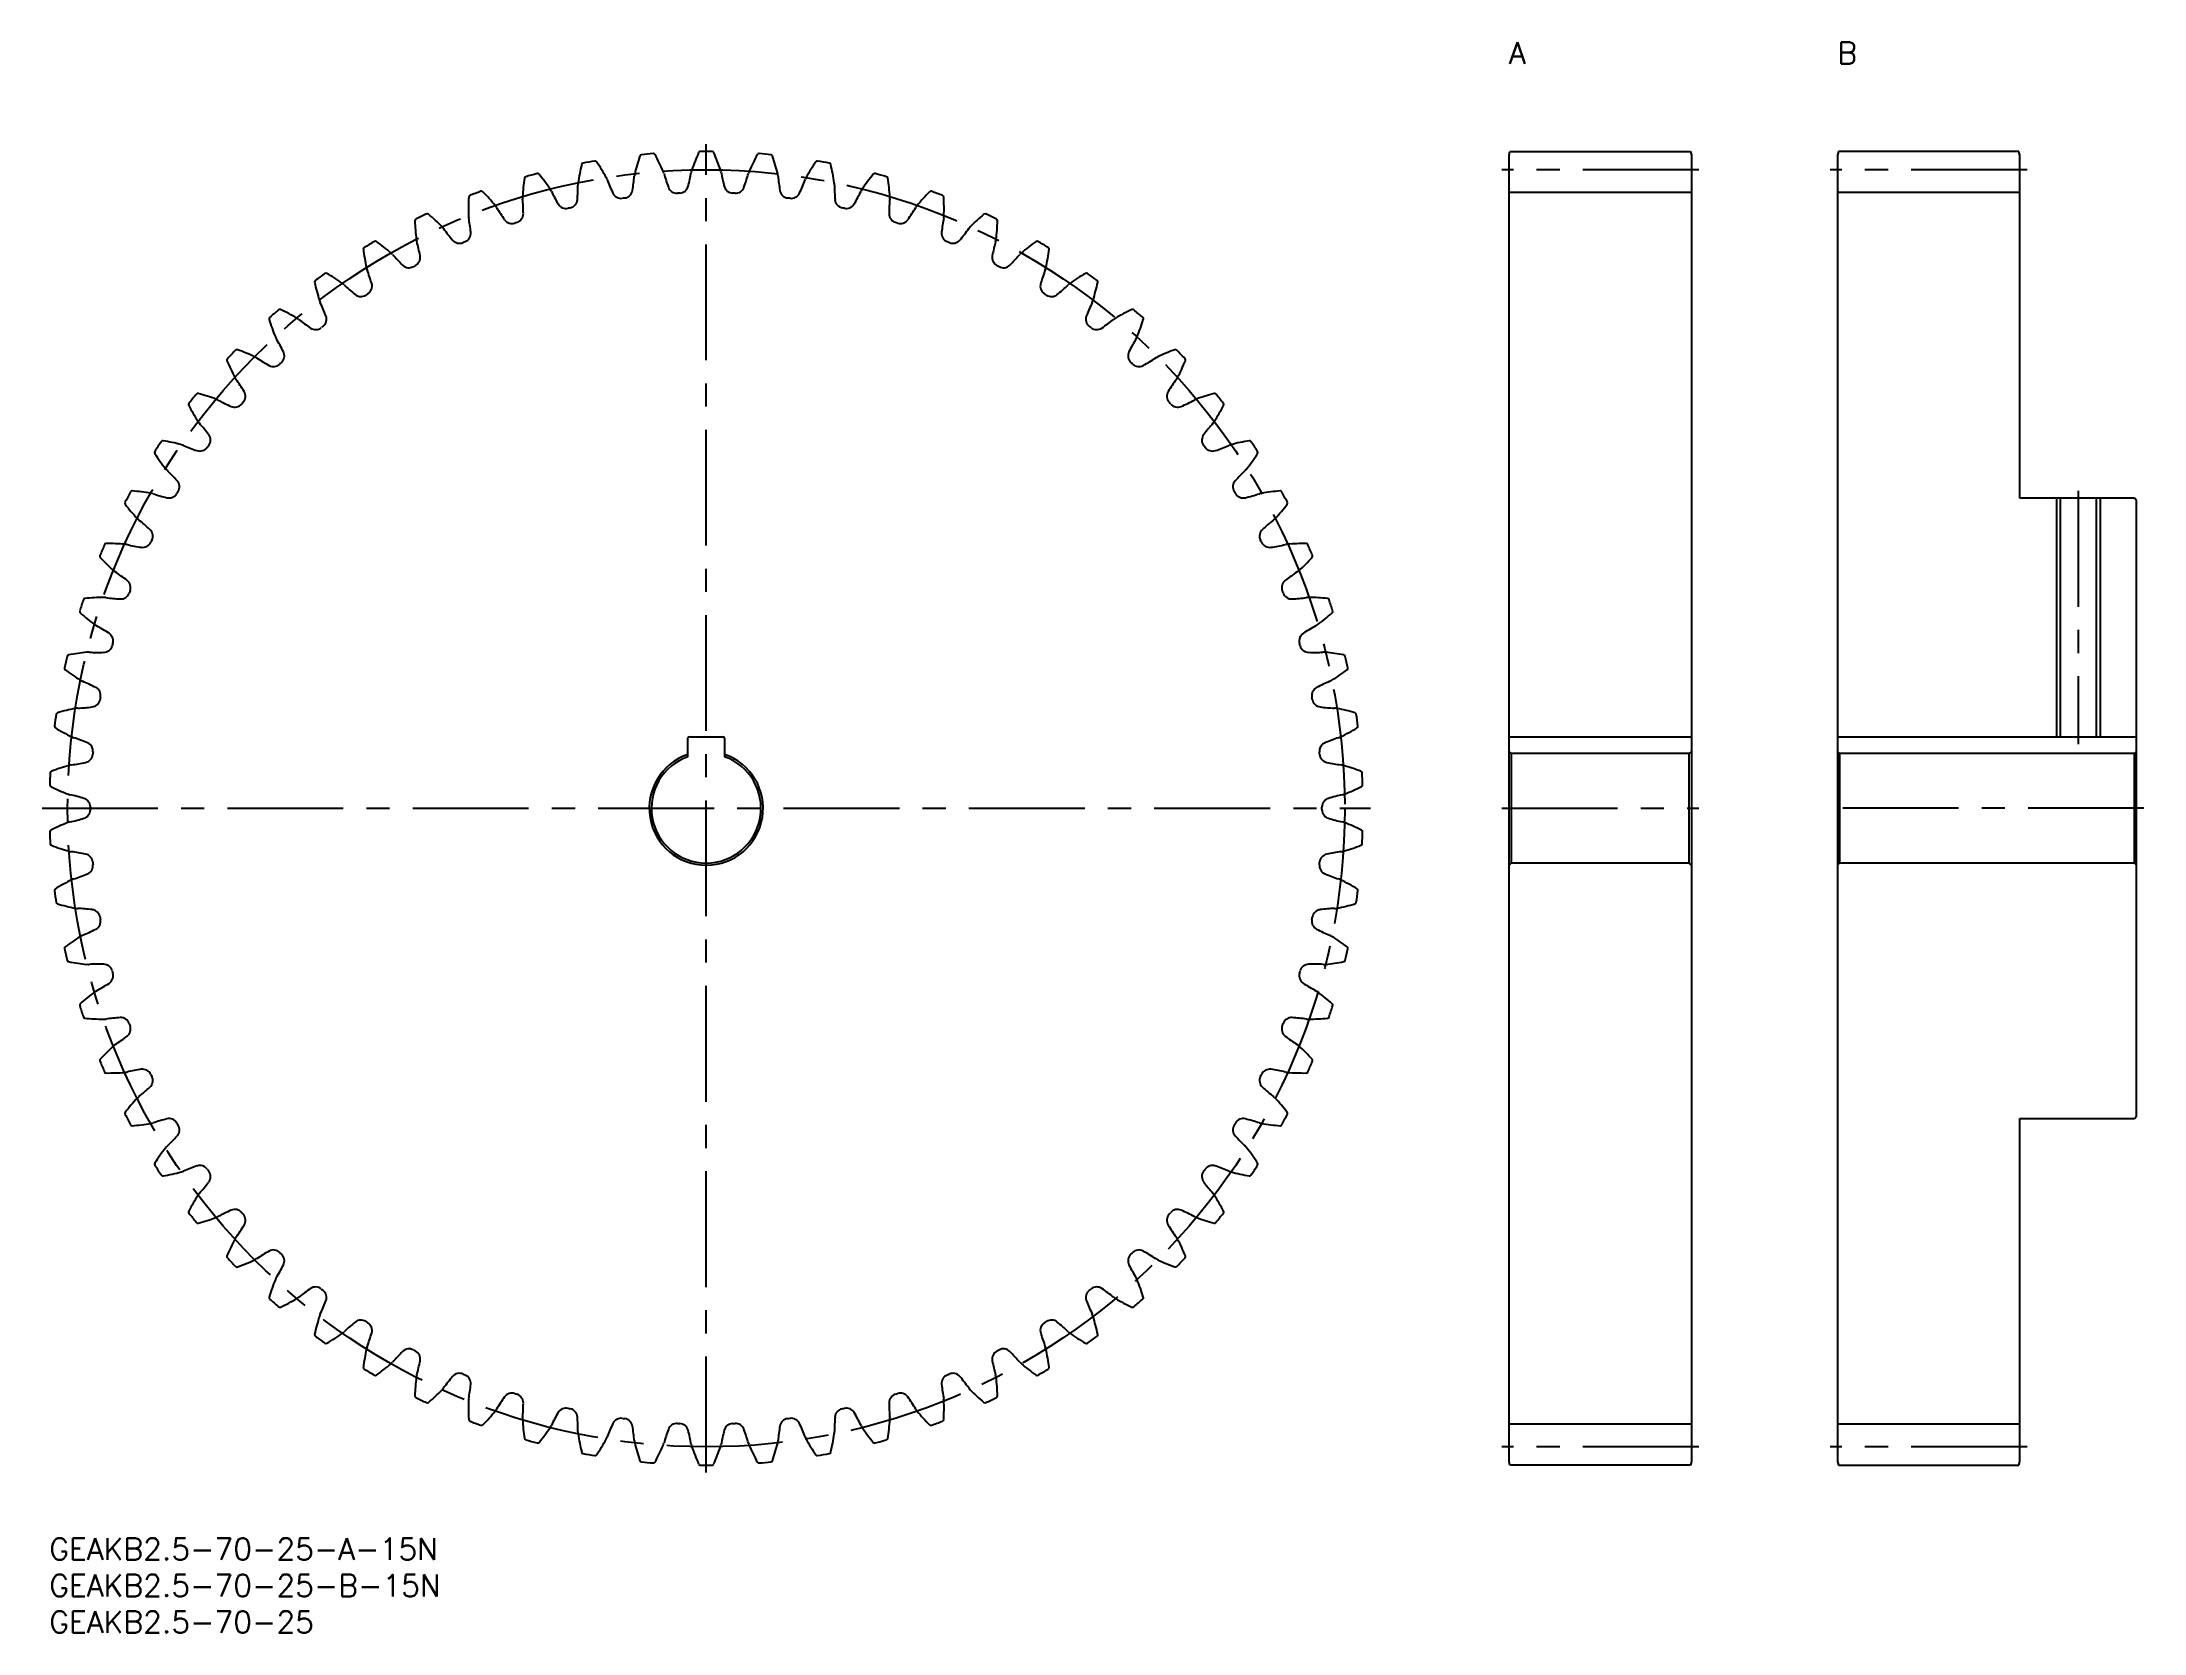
# Model space of a CAD drawing. Extents: x -1 to 287, y -13 to 205.
import ezdxf

# ---------------------------------------------------------------- set-up
doc = ezdxf.new("R2010")
doc.units = 0
doc.header["$LTSCALE"] = 0.5
doc.linetypes.add('CENTER', pattern=[50.8, 31.75, -6.35, 6.35, -6.35])
for name, color, linetype in [('MSM_CENTER', 1, 'CENTER'), ('MSM_CONTINUOUS', 7, 'CONTINUOUS'), ('MSM_NARROW', 5, 'CONTINUOUS'), ('MSM_PART_NUMBER', 7, 'CONTINUOUS')]:
    doc.layers.add(name, color=color, linetype=linetype)
doc.styles.get("Standard").update_dxf_attribs({"font": 'txt.shx', "height": 2, "bigfont": 'bigfont.shx'})

# ---------------------------------------------------------------- blocks, each defined once
blk = doc.blocks.new('*U3')
at = {"layer": 'MSM_PART_NUMBER'}
blk.add_text('GEAKB2.5-70-25-A-15N', height=3, dxfattribs=at).set_placement((0, -3))
blk = doc.blocks.new('*U4')
at = {"layer": 'MSM_PART_NUMBER'}
blk.add_text('GEAKB2.5-70-25-B-15N', height=3, dxfattribs=at).set_placement((0, -8))
blk = doc.blocks.new('*U5')
at = {"layer": 'MSM_PART_NUMBER'}
blk.add_text('GEAKB2.5-70-25', height=3, dxfattribs=at).set_placement((0, -13))
blk = doc.blocks.new('*U6')
at = {"layer": 'MSM_PART_NUMBER'}
blk.add_text('A', height=3, dxfattribs=at).set_placement((200, 202))
blk = doc.blocks.new('*U7')
at = {"layer": 'MSM_PART_NUMBER'}
blk.add_text('B', height=3, dxfattribs=at).set_placement((245, 202))

msp = doc.modelspace()

# ---------------------------------------------------------------- linework, layer by layer
at = {"layer": 'MSM_CENTER'}
for p, q in [((90, 9), (90, 191)), ((226, 187.5), (199, 187.5)), ((271, 187.5), (244, 187.5)), ((278, 143.5), (278, 108.8)), ((-1, 100), (181, 100)), ((199, 100), (226, 100)), ((287, 100), (244, 100)), ((226, 12.5), (199, 12.5)), ((271, 12.5), (244, 12.5))]:
    msp.add_line(p, q, dxfattribs=at)
msp.add_circle((90, 100), 87.5, dxfattribs=at)
at = {"layer": 'MSM_CONTINUOUS'}
for p, q in [((200, 189.5), (200.13, 190)), ((200, 10.5), (200, 189.5)), ((200.13, 190), (224.87, 190)), ((224.87, 190), (225, 189.5)), ((225, 189.5), (225, 10.5)), ((245.13, 190), (245, 189.5)), ((245, 189.5), (245, 10.5)), ((269.87, 190), (245.13, 190)), ((270, 189.5), (269.87, 190)), ((270, 142.5), (270, 189.5)), ((225, 184.38), (200, 184.38)), ((270, 184.38), (245, 184.38)), ((285.7, 142.5), (270, 142.5)), ((275.54, 142.5), (275.54, 109.8)), ((280.46, 142.5), (280.46, 109.8)), ((286, 142.2), (285.7, 142.5)), ((286, 57.8), (286, 142.2)), ((87.5, 107.07), (87.5, 109.6)), ((87.7, 109.8), (92.3, 109.8)), ((92.5, 109.6), (92.5, 107.07)), ((200, 109.8), (225, 109.8)), ((245, 109.8), (286, 109.8)), ((200.3, 107.5), (200, 107.8)), ((224.7, 107.5), (200.3, 107.5)), ((200.3, 107.5), (200.3, 92.5)), ((225, 107.8), (224.7, 107.5)), ((224.7, 92.5), (224.7, 107.5)), ((245.3, 107.5), (245, 107.8)), ((285.7, 107.5), (245.3, 107.5)), ((245.3, 107.5), (245.3, 92.5)), ((286, 107.8), (285.7, 107.5)), ((285.7, 92.5), (285.7, 107.5)), ((200.3, 92.5), (200, 92.2)), ((224.7, 92.5), (200.3, 92.5)), ((225, 92.2), (224.7, 92.5)), ((245.3, 92.5), (245, 92.2)), ((285.7, 92.5), (245.3, 92.5)), ((286, 92.2), (285.7, 92.5)), ((285.7, 57.5), (286, 57.8)), ((270, 10.5), (270, 57.5)), ((270, 57.5), (285.7, 57.5)), ((225, 15.62), (200, 15.62)), ((270, 15.62), (245, 15.62)), ((200.13, 10), (200, 10.5)), ((224.87, 10), (200.13, 10)), ((225, 10.5), (224.87, 10)), ((245, 10.5), (245.13, 10)), ((245.13, 10), (269.87, 10)), ((269.87, 10), (270, 10.5))]:
    msp.add_line(p, q, dxfattribs=at)
for centre, radius, start, end in [((100.15, 181.62), 28, 166.3643, 171.5714), ((73.18, 188.16), 0.25, 100.8028, 166.3643), ((90, 100), 90, 99.7686, 100.8028), ((74.77, 188.45), 0.25, 34.2071, 99.7686), ((51.82, 172.85), 28, 29, 34.2071), ((107.42, 180.38), 28, 161.2215, 166.4286), ((81.15, 189.31), 0.25, 95.66, 161.2215), ((90, 100), 90, 94.6257, 95.66), ((82.76, 189.46), 0.25, 29.0642, 94.6257), ((58.51, 175.98), 28, 23.8571, 29.0642), ((82.22, 186.46), 2.07, 15.0606, 23.8573), ((90, 186.81), 2.07, 161.2856, 170.0822), ((114.56, 178.49), 28, 156.0786, 161.2857), ((89.19, 189.75), 0.25, 90.5171, 156.0786), ((90, 100), 90, 89.4829, 90.5171), ((90.81, 189.75), 0.25, 23.9214, 89.4829), ((65.44, 178.49), 28, 18.7143, 23.9214), ((90, 186.81), 2.07, 9.9178, 18.7144), ((97.78, 186.46), 2.07, 156.1427, 164.9394), ((121.49, 175.98), 28, 150.9358, 156.1429), ((97.24, 189.46), 0.25, 85.3743, 150.9358), ((90, 100), 90, 84.34, 85.3743), ((98.85, 189.31), 0.25, 18.7785, 84.3401), ((72.58, 180.38), 28, 13.5714, 18.7785), ((128.18, 172.85), 28, 145.7929, 151), ((105.23, 188.45), 0.25, 80.2314, 145.7929), ((90, 100), 90, 79.1972, 80.2314), ((106.82, 188.16), 0.25, 13.6357, 79.1973), ((79.85, 181.62), 28, 8.4286, 13.6357), ((90, 100), 90, 110.0543, 111.0886), ((59.22, 184.31), 0.25, 44.4928, 110.0543), ((39.43, 164.86), 28, 39.2857, 44.4928), ((92.79, 182.2), 28, 171.5072, 176.7143), ((65.34, 186.3), 0.25, 105.9457, 171.5072), ((90, 100), 90, 104.9114, 105.9457), ((66.91, 186.73), 0.25, 39.35, 104.9114), ((45.45, 169.13), 28, 34.1429, 39.35), ((66.9, 183.68), 2.07, 25.3463, 34.143), ((89.87, 194.56), 23.33, 205.3462, 210.2326), ((49.09, 185.25), 23.33, 355.4817, 0.3681), ((74.5, 185.42), 2.07, 171.5713, 180.3679), ((74.5, 185.42), 2.07, 20.2035, 29.0002), ((98.34, 194.19), 23.33, 200.2033, 205.0898), ((78.67, 184.87), 1.25, 277.6036, 350.3388), ((56.9, 188.58), 23.33, 350.3388, 355.2252), ((82.22, 186.46), 2.07, 166.4284, 175.2251), ((106.75, 193.06), 23.33, 195.0605, 199.9469), ((85.99, 185.53), 1.25, 199.9469, 272.6821), ((86.32, 185.55), 1.25, 272.4608, 345.196), ((64.97, 191.19), 23.33, 345.1959, 350.0824), ((115.03, 191.19), 23.33, 189.9176, 194.8041), ((93.68, 185.55), 1.25, 194.804, 267.5392), ((94.01, 185.53), 1.25, 267.3179, 340.0531), ((73.25, 193.06), 23.33, 340.0531, 344.9395), ((97.78, 186.46), 2.07, 4.7749, 13.5716), ((123.1, 188.58), 23.33, 184.7748, 189.6612), ((101.33, 184.87), 1.25, 189.6612, 262.3964), ((81.66, 194.19), 23.33, 334.9102, 339.7967), ((105.5, 185.42), 2.07, 150.9998, 159.7965), ((105.5, 185.42), 2.07, 359.6321, 8.4287), ((130.91, 185.25), 23.33, 179.6319, 184.5183), ((90.13, 194.56), 23.33, 329.7674, 334.6538), ((113.1, 183.68), 2.07, 145.857, 154.6537), ((134.55, 169.13), 28, 140.65, 145.8571), ((113.09, 186.73), 0.25, 75.0886, 140.6501), ((90, 100), 90, 74.0543, 75.0886), ((114.66, 186.3), 0.25, 8.4928, 74.0544), ((87.21, 182.2), 28, 3.2857, 8.4928), ((140.57, 164.86), 28, 135.5072, 140.7143), ((120.78, 184.31), 0.25, 69.9457, 135.5072), ((90, 100), 90, 68.9114, 69.9457), ((51.79, 181.21), 0.25, 49.6357, 115.1972), ((85.41, 182.12), 28, 176.65, 181.8571), ((57.71, 183.74), 0.25, 111.0886, 176.65), ((59.5, 181.28), 2.07, 30.4892, 39.2859), ((81.39, 194.17), 23.33, 210.4891, 215.3755), ((63.7, 181.49), 1.25, 287.8893, 0.6245), ((66.9, 183.68), 2.07, 176.7141, 185.5108), ((41.62, 181.24), 23.33, 0.6245, 5.5109), ((70.79, 183.44), 1.25, 210.2326, 282.9678), ((90, 100), 84.37, 102.7465, 102.9678), ((71.11, 183.51), 1.25, 282.7465, 355.4817), ((78.34, 184.83), 1.25, 205.0898, 277.825), ((90, 100), 84.37, 97.6036, 97.825), ((90, 100), 84.37, 92.4608, 92.6821), ((90, 100), 84.38, 87.3179, 87.5392), ((90, 100), 84.37, 82.175, 82.3964), ((101.66, 184.83), 1.25, 262.175, 334.9103), ((108.89, 183.51), 1.25, 184.5183, 257.2535), ((90, 100), 84.37, 77.0322, 77.2535), ((109.21, 183.44), 1.25, 257.0322, 329.7674), ((138.38, 181.24), 23.33, 174.4891, 179.3755), ((116.3, 181.49), 1.25, 179.3755, 252.1107), ((113.1, 183.68), 2.07, 354.4892, 3.2859), ((98.61, 194.17), 23.33, 324.6245, 329.5109), ((120.5, 181.28), 2.07, 140.7141, 149.5108), ((122.29, 183.74), 0.25, 3.3499, 68.9115), ((94.59, 182.12), 28, 358.1429, 3.35), ((128.21, 181.21), 0.25, 64.8028, 130.3644), ((50.33, 180.51), 0.25, 116.2314, 181.7929), ((78.07, 181.38), 28, 181.7929, 187), ((90, 100), 90, 115.1972, 116.2314), ((33.82, 160.07), 28, 44.4286, 49.6357), ((52.33, 178.22), 2.07, 35.6321, 44.4287), ((72.98, 193.02), 23.33, 215.6319, 220.5183), ((56.5, 178.8), 1.25, 293.0322, 5.7674), ((59.5, 181.28), 2.07, 181.857, 190.6537), ((34.53, 176.58), 23.33, 5.7674, 10.6538), ((63.38, 181.38), 1.25, 215.3755, 288.1107), ((90, 100), 84.37, 107.8893, 108.1107), ((90, 100), 84.37, 71.8893, 72.1107), ((116.62, 181.38), 1.25, 251.8893, 324.6245), ((123.5, 178.8), 1.25, 174.2326, 246.9678), ((145.47, 176.58), 23.33, 169.3462, 174.2326), ((120.5, 181.28), 2.07, 349.3463, 358.143), ((107.02, 193.02), 23.33, 319.4817, 324.3681), ((127.67, 178.22), 2.07, 135.5713, 144.3679), ((146.18, 160.07), 28, 130.3643, 135.5714), ((90, 100), 90, 63.7686, 64.8028), ((101.93, 181.38), 28, 353, 358.2071), ((129.67, 180.51), 0.25, 358.2071, 63.7687), ((43.27, 176.63), 0.25, 121.3743, 186.9358), ((70.82, 179.98), 28, 186.9358, 192.1429), ((90, 100), 90, 120.34, 121.3743), ((44.66, 177.46), 0.25, 54.7785, 120.34), ((28.66, 154.79), 28, 49.5714, 54.7785), ((45.47, 174.52), 2.07, 40.7749, 49.5716), ((64.71, 191.12), 23.33, 220.7748, 225.6612), ((49.57, 175.48), 1.25, 298.175, 10.9102), ((52.33, 178.22), 2.07, 186.9999, 195.7965), ((27.89, 171.3), 23.33, 10.9102, 15.7967), ((56.2, 178.67), 1.25, 220.5183, 293.2535), ((90, 100), 84.37, 113.0322, 113.2535), ((90, 100), 84.37, 66.7465, 66.9678), ((123.8, 178.67), 1.25, 246.7465, 319.4817), ((130.43, 175.48), 1.25, 169.0897, 241.825), ((152.11, 171.3), 23.33, 164.2033, 169.0898), ((127.67, 178.22), 2.07, 344.2035, 353.0002), ((115.29, 191.12), 23.33, 314.3388, 319.2252), ((134.53, 174.52), 2.07, 130.4284, 139.2251), ((151.34, 154.79), 28, 125.2215, 130.4286), ((135.34, 177.46), 0.25, 59.66, 125.2215), ((90, 100), 90, 58.6257, 59.66), ((109.18, 179.98), 28, 347.8571, 353.0642), ((136.73, 176.63), 0.25, 353.0642, 58.6258), ((90, 100), 90, 125.4829, 126.5171), ((37.9, 173.08), 0.25, 59.9214, 125.4829), ((24, 149.07), 28, 54.7143, 59.9214), ((45.47, 174.52), 2.07, 192.1427, 200.9394), ((21.75, 165.44), 23.33, 16.0531, 20.9395), ((49.28, 175.32), 1.25, 225.6612, 298.3964), ((90, 100), 84.37, 118.175, 118.3964), ((90, 100), 84.37, 61.6036, 61.825), ((130.72, 175.32), 1.25, 241.6036, 314.3388), ((158.25, 165.44), 23.33, 159.0605, 163.9469), ((134.53, 174.52), 2.07, 339.0606, 347.8573), ((156, 149.07), 28, 120.0786, 125.2857), ((142.1, 173.08), 0.25, 54.5171, 120.0787), ((90, 100), 90, 53.4829, 54.5171), ((36.59, 172.13), 0.25, 126.5171, 192.0786), ((63.73, 177.94), 28, 192.0786, 197.2857), ((38.97, 170.23), 2.07, 45.9178, 54.7144), ((56.65, 188.48), 23.33, 225.9176, 230.8041), ((42.69, 171.37), 1.25, 230.804, 303.5392), ((90, 100), 84.37, 123.3179, 123.5392), ((42.97, 171.55), 1.25, 303.3179, 16.0531), ((137.03, 171.55), 1.25, 163.9469, 236.6821), ((90, 100), 84.37, 56.4608, 56.6821), ((137.31, 171.37), 1.25, 236.4608, 309.196), ((123.35, 188.48), 23.33, 309.1959, 314.0824), ((141.03, 170.23), 2.07, 125.2855, 134.0822), ((116.27, 177.94), 28, 342.7143, 347.9214), ((143.41, 172.13), 0.25, 347.9214, 53.483), ((30.34, 167.05), 0.25, 131.66, 197.2215), ((90, 100), 90, 130.6257, 131.66), ((31.56, 168.12), 0.25, 65.0642, 130.6258), ((19.86, 142.96), 28, 59.8571, 65.0642), ((32.88, 165.38), 2.07, 51.0606, 59.8573), ((38.97, 170.23), 2.07, 197.2856, 206.0822), ((16.15, 159.06), 23.33, 21.1959, 26.0824), ((36.74, 167.05), 1.25, 308.4608, 21.196), ((143.26, 167.05), 1.25, 158.804, 231.5392), ((163.85, 159.06), 23.33, 153.9176, 158.8041), ((141.03, 170.23), 2.07, 333.9178, 342.7144), ((147.12, 165.38), 2.07, 120.1427, 128.9394), ((160.14, 142.96), 28, 114.9358, 120.1429), ((148.44, 168.12), 0.25, 49.3743, 114.9358), ((90, 100), 90, 48.34, 49.3743), ((149.66, 167.05), 0.25, 342.7785, 48.3401), ((56.85, 175.27), 28, 197.2215, 202.4286), ((32.88, 165.38), 2.07, 202.4284, 211.2251), ((11.16, 152.21), 23.33, 26.3388, 31.2252), ((48.85, 185.14), 23.33, 231.0605, 235.9469), ((36.48, 166.84), 1.25, 235.9469, 308.6821), ((90, 100), 84.37, 128.4608, 128.6821), ((90, 100), 84.37, 51.3179, 51.5392), ((143.52, 166.84), 1.25, 231.3179, 304.0531), ((131.15, 185.14), 23.33, 304.0531, 308.9395), ((168.84, 152.21), 23.33, 148.7748, 153.6612), ((147.12, 165.38), 2.07, 328.7749, 337.5716), ((123.15, 175.27), 28, 337.5714, 342.7785), ((24.57, 161.43), 0.25, 136.8028, 202.3643), ((50.23, 171.99), 28, 202.3643, 207.5714), ((90, 100), 90, 135.7686, 136.8028), ((25.69, 162.61), 0.25, 70.2071, 135.7686), ((16.29, 136.5), 28, 65, 70.2071), ((27.25, 159.99), 2.07, 56.2035, 65.0002), ((41.38, 181.11), 23.33, 236.2033, 241.0898), ((30.95, 162), 1.25, 313.6036, 26.3388), ((149.05, 162), 1.25, 153.6612, 226.3964), ((138.62, 181.11), 23.33, 298.9102, 303.7967), ((152.75, 159.99), 2.07, 114.9998, 123.7965), ((163.71, 136.5), 28, 109.7929, 115), ((154.31, 162.61), 0.25, 44.2314, 109.7929), ((90, 100), 90, 43.1972, 44.2314), ((129.77, 171.99), 28, 332.4286, 337.6357), ((155.43, 161.43), 0.25, 337.6357, 43.1973), ((27.25, 159.99), 2.07, 207.5713, 216.3679), ((6.79, 144.93), 23.33, 31.4817, 36.3681), ((30.71, 161.77), 1.25, 241.0897, 313.825), ((90, 100), 84.37, 133.6036, 133.825), ((90, 100), 84.37, 46.175, 46.3964), ((149.29, 161.77), 1.25, 226.175, 298.9103), ((173.21, 144.93), 23.33, 143.6319, 148.5183), ((152.75, 159.99), 2.07, 323.6321, 332.4287), ((90, 100), 90, 140.9114, 141.9457), ((20.34, 156.59), 0.25, 75.35, 140.9115), ((13.32, 129.74), 28, 70.1429, 75.35), ((22.13, 154.13), 2.07, 61.3463, 70.143), ((34.31, 176.42), 23.33, 241.3462, 246.2326), ((90, 100), 84.37, 138.7465, 138.9678), ((25.63, 156.46), 1.25, 318.7465, 31.4817), ((154.37, 156.46), 1.25, 148.5183, 221.2535), ((90, 100), 84.37, 41.0322, 41.2535), ((145.69, 176.42), 23.33, 293.7674, 298.6538), ((157.87, 154.13), 2.07, 109.857, 118.6537), ((166.68, 129.74), 28, 104.65, 109.8571), ((159.66, 156.59), 0.25, 39.0886, 104.6501), ((90, 100), 90, 38.0543, 39.0886), ((19.33, 155.32), 0.25, 141.9457, 207.5072), ((43.94, 168.14), 28, 207.5072, 212.7143), ((22.13, 154.13), 2.07, 212.7141, 221.5108), ((3.1, 137.29), 23.33, 36.6245, 41.5109), ((25.41, 156.21), 1.25, 246.2326, 318.9678), ((154.59, 156.21), 1.25, 221.0322, 293.7674), ((176.9, 137.29), 23.33, 138.4891, 143.3755), ((157.87, 154.13), 2.07, 318.4892, 327.2859), ((136.06, 168.14), 28, 327.2857, 332.4928), ((160.67, 155.32), 0.25, 332.4928, 38.0544), ((90, 100), 90, 146.0543, 147.0886), ((15.55, 150.12), 0.25, 80.4928, 146.0543), ((10.96, 122.75), 28, 75.2857, 80.4928), ((17.55, 147.82), 2.07, 66.4892, 75.2859), ((20.83, 150.46), 1.25, 323.8893, 36.6245), ((159.17, 150.46), 1.25, 143.3755, 216.1107), ((162.45, 147.82), 2.07, 104.7141, 113.5108), ((169.04, 122.75), 28, 99.5072, 104.7143), ((164.45, 150.12), 0.25, 33.9457, 99.5072), ((90, 100), 90, 32.9114, 33.9457), ((14.65, 148.76), 0.25, 147.0886, 212.65), ((38.02, 163.74), 28, 212.65, 217.8571), ((27.68, 171.12), 23.33, 246.4891, 251.3755), ((20.63, 150.2), 1.25, 251.3755, 324.1107), ((90, 100), 84.37, 143.8893, 144.1107), ((90, 100), 84.37, 35.8893, 36.1107), ((159.37, 150.2), 1.25, 215.8893, 288.6245), ((152.32, 171.12), 23.33, 288.6245, 293.5109), ((141.98, 163.74), 28, 322.1429, 327.35), ((165.35, 148.76), 0.25, 327.35, 32.9115), ((17.55, 147.82), 2.07, 217.857, 226.6537), ((0.11, 129.35), 23.33, 41.7674, 46.6538), ((16.58, 144.06), 1.25, 329.0322, 41.7674), ((163.42, 144.06), 1.25, 138.2326, 210.9678), ((179.89, 129.35), 23.33, 133.3462, 138.2326), ((162.45, 147.82), 2.07, 313.3463, 322.143), ((10.59, 141.81), 0.25, 152.2314, 217.7929), ((90, 100), 90, 151.1972, 152.2314), ((32.51, 158.82), 28, 217.7929, 223), ((11.35, 143.24), 0.25, 85.6357, 151.1972), ((9.24, 115.57), 28, 80.4286, 85.6357), ((13.55, 141.14), 2.07, 71.6321, 80.4287), ((21.56, 165.25), 23.33, 251.6319, 256.5183), ((16.41, 143.77), 1.25, 256.5183, 329.2535), ((90, 100), 84.37, 149.0322, 149.2535), ((90, 100), 84.37, 30.7465, 30.9678), ((163.59, 143.77), 1.25, 210.7465, 283.4817), ((158.44, 165.25), 23.33, 283.4817, 288.3681), ((166.45, 141.14), 2.07, 99.5713, 108.3679), ((170.76, 115.57), 28, 94.3643, 99.5714), ((147.49, 158.82), 28, 317, 322.2071), ((168.65, 143.24), 0.25, 28.8028, 94.3644), ((90, 100), 90, 27.7686, 28.8028), ((169.41, 141.81), 0.25, 322.2071, 27.7687), ((13.55, 141.14), 2.07, 222.9999, 231.7965), ((-2.16, 121.17), 23.33, 46.9102, 51.7967), ((182.16, 121.17), 23.33, 128.2033, 133.0898), ((166.45, 141.14), 2.07, 308.2035, 317.0002), ((90, 100), 90, 156.34, 157.3743), ((7.79, 136.02), 0.25, 90.7785, 156.3401), ((8.17, 108.27), 28, 85.5714, 90.7785), ((10.17, 134.12), 2.07, 76.7749, 85.5716), ((15.99, 158.85), 23.33, 256.7748, 261.6612), ((12.78, 137), 1.25, 261.6612, 334.3964), ((12.93, 137.3), 1.25, 334.175, 46.9102), ((90, 100), 84.37, 154.175, 154.3964), ((167.07, 137.3), 1.25, 133.0897, 205.825), ((90, 100), 84.37, 25.6036, 25.825), ((167.22, 137), 1.25, 205.6036, 278.3388), ((164.01, 158.85), 23.33, 278.3388, 283.2252), ((169.83, 134.12), 2.07, 94.4284, 103.2251), ((171.83, 108.27), 28, 89.2215, 94.4286), ((172.21, 136.02), 0.25, 23.66, 89.2215), ((90, 100), 90, 22.6257, 23.66), ((7.16, 134.53), 0.25, 157.3743, 222.9358), ((27.47, 153.43), 28, 222.9358, 228.1429), ((10.17, 134.12), 2.07, 228.1427, 236.9394), ((169.83, 134.12), 2.07, 303.0606, 311.8573), ((152.53, 153.43), 28, 311.8571, 317.0642), ((172.84, 134.53), 0.25, 317.0642, 22.6258), ((-3.69, 112.83), 23.33, 52.0531, 56.9395), ((9.89, 130.24), 1.25, 339.3179, 52.0531), ((90, 100), 84.37, 159.3179, 159.5392), ((170.11, 130.24), 1.25, 127.9469, 200.6821), ((90, 100), 84.37, 20.4608, 20.6821), ((183.69, 112.83), 23.33, 123.0605, 127.9469), ((4.4, 126.96), 0.25, 162.5171, 228.0786), ((90, 100), 90, 161.4829, 162.5171), ((22.94, 147.61), 28, 228.0786, 233.2857), ((4.9, 128.5), 0.25, 95.9213, 161.4829), ((7.76, 100.9), 28, 90.7143, 95.9214), ((7.44, 126.83), 2.07, 81.9178, 90.7144), ((11.01, 151.98), 23.33, 261.9176, 266.8041), ((9.78, 129.93), 1.25, 266.804, 339.5392), ((170.22, 129.93), 1.25, 200.4608, 273.196), ((168.99, 151.98), 23.33, 273.1959, 278.0824), ((172.56, 126.83), 2.07, 89.2856, 98.0822), ((172.24, 100.9), 28, 84.0786, 89.2857), ((157.06, 147.61), 28, 306.7143, 311.9214), ((175.1, 128.5), 0.25, 18.5171, 84.0787), ((90, 100), 90, 17.4829, 18.5171), ((175.6, 126.96), 0.25, 311.9214, 17.483), ((7.44, 126.83), 2.07, 233.2856, 242.0822), ((-4.46, 104.38), 23.33, 57.1959, 62.0824), ((7.5, 122.94), 1.25, 344.4608, 57.196), ((172.5, 122.94), 1.25, 122.804, 195.5392), ((184.46, 104.38), 23.33, 117.9176, 122.8041), ((172.56, 126.83), 2.07, 297.9178, 306.7144), ((2.68, 120.76), 0.25, 101.0642, 166.6258), ((8.01, 93.53), 28, 95.8571, 101.0642), ((5.36, 119.32), 2.07, 87.0606, 95.8573), ((6.67, 144.69), 23.33, 267.0605, 271.9469), ((7.42, 122.62), 1.25, 271.9469, 344.6821), ((90, 100), 84.37, 164.4608, 164.6821), ((90, 100), 84.37, 15.3179, 15.5392), ((172.58, 122.62), 1.25, 195.3179, 268.0531), ((173.33, 144.69), 23.33, 268.0531, 272.9395), ((174.64, 119.32), 2.07, 84.1427, 92.9394), ((171.99, 93.53), 28, 78.9358, 84.1429), ((177.32, 120.76), 0.25, 13.3743, 78.9358), ((2.32, 119.18), 0.25, 167.66, 233.2215), ((90, 100), 90, 166.6257, 167.66), ((18.94, 141.41), 28, 233.2215, 238.4286), ((161.06, 141.41), 28, 301.5714, 306.7785), ((90, 100), 90, 12.34, 13.3743), ((177.68, 119.18), 0.25, 306.7784, 12.3401), ((5.36, 119.32), 2.07, 238.4284, 247.2251), ((-4.47, 95.89), 23.33, 62.3388, 67.2252), ((5.78, 115.45), 1.25, 349.6036, 62.3388), ((90, 100), 84.37, 169.6036, 169.825), ((174.22, 115.45), 1.25, 117.6612, 190.3964), ((90, 100), 84.37, 10.175, 10.3964), ((184.47, 95.89), 23.33, 112.7748, 117.6612), ((174.64, 119.32), 2.07, 292.7749, 301.5716), ((90, 100), 90, 171.7686, 172.8028), ((1.17, 112.85), 0.25, 106.207, 171.7686), ((8.92, 86.2), 28, 101, 106.2071), ((3.97, 111.65), 2.07, 92.2035, 101.0002), ((3, 137.04), 23.33, 272.2033, 277.0898), ((5.72, 115.13), 1.25, 277.0898, 349.825), ((174.28, 115.13), 1.25, 190.175, 262.9102), ((177, 137.04), 23.33, 262.9102, 267.7967), ((176.03, 111.65), 2.07, 78.9998, 87.7965), ((171.08, 86.2), 28, 73.7929, 79), ((178.83, 112.85), 0.25, 8.2314, 73.7929), ((90, 100), 90, 7.1972, 8.2314), ((0.96, 111.24), 0.25, 172.8028, 238.3643), ((15.51, 134.87), 28, 238.3643, 243.5714), ((3.97, 111.65), 2.07, 243.5713, 252.3679), ((-3.72, 87.44), 23.33, 67.4817, 72.3681), ((87.7, 109.6), 0.2, 90, 180), ((92.3, 109.6), 0.2, 0, 90), ((183.72, 87.44), 23.33, 107.6319, 112.5183), ((176.03, 111.65), 2.07, 287.6321, 296.4287), ((164.49, 134.87), 28, 296.4286, 301.6357), ((179.04, 111.24), 0.25, 301.6357, 7.1972), ((4.71, 107.51), 1.25, 282.2326, 354.9678), ((4.73, 107.84), 1.25, 354.7465, 67.4817), ((90, 100), 84.37, 174.7465, 174.9678), ((90, 100), 7.8, 108.6939, 71.3061), ((90, 100), 7.5, 109.4712, 70.5288), ((175.27, 107.84), 1.25, 112.5183, 185.2535), ((90, 100), 84.37, 5.0322, 5.2535), ((175.29, 107.51), 1.25, 185.0322, 257.7674), ((90, 100), 90, 176.9114, 177.9457), ((0.38, 104.84), 0.25, 111.3499, 176.9115), ((10.48, 78.99), 28, 106.1429, 111.35), ((3.27, 103.89), 2.07, 97.3463, 106.143), ((0.03, 129.09), 23.33, 277.3462, 282.2326), ((179.97, 129.09), 23.33, 257.7674, 262.6538), ((176.73, 103.89), 2.07, 73.857, 82.6537), ((169.52, 78.99), 28, 68.65, 73.8571), ((179.62, 104.84), 0.25, 3.0886, 68.6501), ((90, 100), 90, 2.0543, 3.0886), ((0.31, 103.22), 0.25, 177.9457, 243.5072), ((12.69, 128.05), 28, 243.5072, 248.7143), ((3.27, 103.89), 2.07, 248.7141, 257.5108), ((-2.22, 79.09), 23.33, 72.6245, 77.5109), ((4.38, 100.17), 1.25, 359.8893, 72.6245), ((175.62, 100.17), 1.25, 107.3755, 180.1107), ((182.22, 79.09), 23.33, 102.4891, 107.3755), ((176.73, 103.89), 2.07, 282.4892, 291.2859), ((167.31, 128.05), 28, 291.2857, 296.4928), ((179.69, 103.22), 0.25, 296.4928, 2.0544), ((12.69, 71.95), 28, 111.2857, 116.4928), ((3.27, 96.11), 2.07, 102.4892, 111.2859), ((-2.22, 120.91), 23.33, 282.4891, 287.3755), ((4.38, 99.83), 1.25, 287.3755, 0.1107), ((90, 100), 84.37, 179.8893, 180.1107), ((90, 100), 84.37, 359.8893, 0.1107), ((175.62, 99.83), 1.25, 179.8893, 252.6245), ((182.22, 120.91), 23.33, 252.6245, 257.5109), ((176.73, 96.11), 2.07, 68.7141, 77.5108), ((167.31, 71.95), 28, 63.5072, 68.7143), ((0.31, 96.78), 0.25, 116.4928, 182.0544), ((90, 100), 90, 182.0543, 183.0886), ((0.38, 95.16), 0.25, 183.0886, 248.6501), ((179.62, 95.16), 0.25, 291.3499, 356.9115), ((179.69, 96.78), 0.25, 357.9457, 63.5072), ((90, 100), 90, 356.9114, 357.9457), ((10.48, 121.01), 28, 248.65, 253.8571), ((3.27, 96.11), 2.07, 253.857, 262.6537), ((0.03, 70.91), 23.33, 77.7674, 82.6538), ((4.71, 92.49), 1.25, 5.0322, 77.7674), ((4.73, 92.16), 1.25, 292.5183, 5.2535), ((90, 100), 84.37, 185.0322, 185.2535), ((90, 100), 84.37, 354.7465, 354.9678), ((175.27, 92.16), 1.25, 174.7465, 247.4817), ((175.29, 92.49), 1.25, 102.2326, 174.9678), ((179.97, 70.91), 23.33, 97.3462, 102.2326), ((176.73, 96.11), 2.07, 277.3463, 286.143), ((169.52, 121.01), 28, 286.1429, 291.35), ((15.51, 65.13), 28, 116.4286, 121.6357), ((3.97, 88.35), 2.07, 107.6321, 116.4287), ((-3.72, 112.56), 23.33, 287.6319, 292.5183), ((183.72, 112.56), 23.33, 247.4817, 252.3681), ((176.03, 88.35), 2.07, 63.5713, 72.3679), ((164.49, 65.13), 28, 58.3643, 63.5714), ((0.96, 88.76), 0.25, 121.6356, 187.1972), ((90, 100), 90, 187.1972, 188.2314), ((1.17, 87.15), 0.25, 188.2314, 253.7929), ((8.92, 113.8), 28, 253.7929, 259), ((171.08, 113.8), 28, 281, 286.2071), ((178.83, 87.15), 0.25, 286.207, 351.7687), ((90, 100), 90, 351.7686, 352.8028), ((179.04, 88.76), 0.25, 352.8028, 58.3644), ((3.97, 88.35), 2.07, 258.9998, 267.7965), ((3, 62.96), 23.33, 82.9102, 87.7967), ((5.72, 84.87), 1.25, 10.175, 82.9103), ((5.78, 84.55), 1.25, 297.6612, 10.3964), ((90, 100), 84.37, 190.175, 190.3964), ((174.22, 84.55), 1.25, 169.6036, 242.3388), ((90, 100), 84.37, 349.6036, 349.825), ((174.28, 84.87), 1.25, 97.0897, 169.825), ((177, 62.96), 23.33, 92.2033, 97.0898), ((176.03, 88.35), 2.07, 272.2035, 281.0002), ((2.32, 80.82), 0.25, 126.7784, 192.3401), ((90, 100), 90, 192.34, 193.3743), ((18.94, 58.59), 28, 121.5714, 126.7785), ((5.36, 80.68), 2.07, 112.7749, 121.5716), ((-4.47, 104.11), 23.33, 292.7748, 297.6612), ((184.47, 104.11), 23.33, 242.3388, 247.2252), ((174.64, 80.68), 2.07, 58.4284, 67.2251), ((161.06, 58.59), 28, 53.2215, 58.4286), ((90, 100), 90, 346.6257, 347.66), ((177.68, 80.82), 0.25, 347.6596, 53.2215), ((2.68, 79.24), 0.25, 193.3743, 258.9358), ((8.01, 106.47), 28, 258.9358, 264.1429), ((5.36, 80.68), 2.07, 264.1427, 272.9394), ((6.67, 55.31), 23.33, 88.0531, 92.9395), ((7.42, 77.38), 1.25, 15.3179, 88.0531), ((172.58, 77.38), 1.25, 91.9469, 164.6821), ((173.33, 55.31), 23.33, 87.0605, 91.9469), ((174.64, 80.68), 2.07, 267.0606, 275.8573), ((171.99, 106.47), 28, 275.8571, 281.0642), ((177.32, 79.24), 0.25, 281.0642, 346.6258), ((7.44, 73.17), 2.07, 117.9178, 126.7144), ((-4.46, 95.62), 23.33, 297.9176, 302.8041), ((7.5, 77.06), 1.25, 302.804, 15.5392), ((90, 100), 84.37, 195.3179, 195.5392), ((172.5, 77.06), 1.25, 164.4608, 237.196), ((90, 100), 84.37, 344.4608, 344.6821), ((184.46, 95.62), 23.33, 237.1959, 242.0824), ((172.56, 73.17), 2.07, 53.2855, 62.0822), ((4.4, 73.04), 0.25, 131.9214, 197.4829), ((90, 100), 90, 197.4829, 198.5171), ((22.94, 52.39), 28, 126.7143, 131.9214), ((157.06, 52.39), 28, 48.0786, 53.2857), ((90, 100), 90, 341.4829, 342.5171), ((175.6, 73.04), 0.25, 342.5171, 48.0787), ((4.9, 71.5), 0.25, 198.5171, 264.0786), ((7.76, 99.1), 28, 264.0786, 269.2857), ((7.44, 73.17), 2.07, 269.2856, 278.0822), ((11.01, 48.02), 23.33, 93.1959, 98.0824), ((9.78, 70.07), 1.25, 20.4608, 93.196), ((9.89, 69.76), 1.25, 307.9469, 20.6821), ((90, 100), 84.37, 200.4608, 200.6821), ((170.11, 69.76), 1.25, 159.3179, 232.0531), ((90, 100), 84.37, 339.3179, 339.5392), ((170.22, 70.07), 1.25, 86.804, 159.5392), ((168.99, 48.02), 23.33, 81.9176, 86.8041), ((172.56, 73.17), 2.07, 261.9178, 270.7144), ((172.24, 99.1), 28, 270.7143, 275.9214), ((175.1, 71.5), 0.25, 275.9214, 341.483), ((27.47, 46.57), 28, 131.8571, 137.0642), ((10.17, 65.88), 2.07, 123.0606, 131.8573), ((-3.69, 87.17), 23.33, 303.0605, 307.9469), ((183.69, 87.17), 23.33, 232.0531, 236.9395), ((169.83, 65.88), 2.07, 48.1427, 56.9394), ((152.53, 46.57), 28, 42.9358, 48.1429), ((7.16, 65.47), 0.25, 137.0642, 202.6258), ((90, 100), 90, 202.6257, 203.66), ((7.79, 63.98), 0.25, 203.66, 269.2215), ((8.17, 91.73), 28, 269.2215, 274.4286), ((10.17, 65.88), 2.07, 274.4284, 283.2251), ((15.99, 41.15), 23.33, 98.3388, 103.2252), ((12.78, 63), 1.25, 25.6036, 98.3388), ((90, 100), 84.37, 205.6036, 205.825), ((90, 100), 84.37, 334.175, 334.3964), ((167.22, 63), 1.25, 81.6612, 154.3964), ((164.01, 41.15), 23.33, 76.7748, 81.6612), ((169.83, 65.88), 2.07, 256.7749, 265.5716), ((171.83, 91.73), 28, 265.5714, 270.7785), ((172.21, 63.98), 0.25, 270.7785, 336.3401), ((90, 100), 90, 336.34, 337.3743), ((172.84, 65.47), 0.25, 337.3743, 42.9358), ((13.55, 58.86), 2.07, 128.2035, 137.0001), ((-2.16, 78.83), 23.33, 308.2033, 313.0898), ((12.93, 62.7), 1.25, 313.0897, 25.825), ((167.07, 62.7), 1.25, 154.175, 226.9102), ((182.16, 78.83), 23.33, 226.9102, 231.7967), ((166.45, 58.86), 2.07, 42.9998, 51.7965), ((10.59, 58.19), 0.25, 142.2071, 207.7686), ((90, 100), 90, 207.7686, 208.8028), ((32.51, 41.18), 28, 137, 142.2071), ((147.49, 41.18), 28, 37.7929, 43), ((90, 100), 90, 331.1972, 332.2314), ((169.41, 58.19), 0.25, 332.2314, 37.7929), ((11.35, 56.76), 0.25, 208.8028, 274.3643), ((9.24, 84.43), 28, 274.3643, 279.5714), ((13.55, 58.86), 2.07, 279.5713, 288.3679), ((21.56, 34.75), 23.33, 103.4817, 108.3681), ((16.41, 56.23), 1.25, 30.7465, 103.4817), ((0.11, 70.65), 23.33, 313.3462, 318.2326), ((90, 100), 84.37, 210.7465, 210.9678), ((16.58, 55.94), 1.25, 318.2326, 30.9678), ((163.42, 55.94), 1.25, 149.0322, 221.7674), ((90, 100), 84.37, 329.0322, 329.2535), ((179.89, 70.65), 23.33, 221.7674, 226.6538), ((163.59, 56.23), 1.25, 76.5183, 149.2535), ((158.44, 34.75), 23.33, 71.6319, 76.5183), ((166.45, 58.86), 2.07, 251.6321, 260.4287), ((170.76, 84.43), 28, 260.4286, 265.6357), ((168.65, 56.76), 0.25, 265.6357, 331.1972), ((38.02, 36.26), 28, 142.1429, 147.35), ((17.55, 52.18), 2.07, 133.3463, 142.143), ((162.45, 52.18), 2.07, 37.857, 46.6537), ((141.98, 36.26), 28, 32.65, 37.8571), ((14.65, 51.24), 0.25, 147.35, 212.9115), ((90, 100), 90, 212.9114, 213.9457), ((15.55, 49.88), 0.25, 213.9457, 279.5072), ((10.96, 77.25), 28, 279.5072, 284.7143), ((17.55, 52.18), 2.07, 284.7141, 293.5108), ((27.68, 28.88), 23.33, 108.6245, 113.5109), ((20.63, 49.8), 1.25, 35.8893, 108.6245), ((90, 100), 84.37, 215.8893, 216.1107), ((20.83, 49.54), 1.25, 323.3755, 36.1107), ((159.17, 49.54), 1.25, 143.8893, 216.6245), ((90, 100), 84.37, 323.8893, 324.1107), ((159.37, 49.8), 1.25, 71.3755, 144.1107), ((152.32, 28.88), 23.33, 66.4891, 71.3755), ((162.45, 52.18), 2.07, 246.4892, 255.2859), ((169.04, 77.25), 28, 255.2857, 260.4928), ((164.45, 49.88), 0.25, 260.4928, 326.0544), ((90, 100), 90, 326.0543, 327.0886), ((165.35, 51.24), 0.25, 327.0886, 32.6501), ((43.94, 31.86), 28, 147.2857, 152.4928), ((22.13, 45.87), 2.07, 138.4892, 147.2859), ((3.1, 62.71), 23.33, 318.4891, 323.3755), ((176.9, 62.71), 23.33, 216.6245, 221.5109), ((157.87, 45.87), 2.07, 32.7141, 41.5108), ((136.06, 31.86), 28, 27.5072, 32.7143), ((19.33, 44.68), 0.25, 152.4928, 218.0544), ((90, 100), 90, 218.0543, 219.0886), ((20.34, 43.41), 0.25, 219.0886, 284.6501), ((13.32, 70.26), 28, 284.65, 289.8571), ((22.13, 45.87), 2.07, 289.857, 298.6537), ((34.31, 23.58), 23.33, 113.7674, 118.6538), ((25.41, 43.79), 1.25, 41.0322, 113.7674), ((90, 100), 84.37, 221.0322, 221.2535), ((25.63, 43.54), 1.25, 328.5183, 41.2535), ((154.37, 43.54), 1.25, 138.7465, 211.4817), ((90, 100), 84.37, 318.7465, 318.9678), ((154.59, 43.79), 1.25, 66.2326, 138.9678), ((145.69, 23.58), 23.33, 61.3462, 66.2326), ((157.87, 45.87), 2.07, 241.3463, 250.143), ((166.68, 70.26), 28, 250.1429, 255.35), ((159.66, 43.41), 0.25, 255.35, 320.9115), ((90, 100), 90, 320.9114, 321.9457), ((160.67, 44.68), 0.25, 321.9457, 27.5072), ((50.23, 28.01), 28, 152.4286, 157.6357), ((27.25, 40.01), 2.07, 143.6321, 152.4287), ((6.79, 55.07), 23.33, 323.6319, 328.5183), ((173.21, 55.07), 23.33, 211.4817, 216.3681), ((152.75, 40.01), 2.07, 27.5713, 36.3679), ((129.77, 28.01), 28, 22.3643, 27.5714), ((24.57, 38.57), 0.25, 157.6357, 223.1972), ((90, 100), 90, 223.1972, 224.2314), ((16.29, 63.5), 28, 289.7929, 295), ((27.25, 40.01), 2.07, 294.9999, 303.7965), ((41.38, 18.89), 23.33, 118.9102, 123.7967), ((30.71, 38.23), 1.25, 46.175, 118.9103), ((11.16, 47.79), 23.33, 328.7748, 333.6612), ((90, 100), 84.37, 226.175, 226.3964), ((30.95, 38), 1.25, 333.6612, 46.3964), ((149.05, 38), 1.25, 133.6036, 206.3388), ((168.84, 47.79), 23.33, 206.3388, 211.2252), ((90, 100), 84.37, 313.6036, 313.825), ((149.29, 38.23), 1.25, 61.0897, 133.825), ((138.62, 18.89), 23.33, 56.2033, 61.0898), ((152.75, 40.01), 2.07, 236.2035, 245.0002), ((163.71, 63.5), 28, 245, 250.2071), ((90, 100), 90, 315.7686, 316.8028), ((155.43, 38.57), 0.25, 316.8028, 22.3644), ((25.69, 37.39), 0.25, 224.2314, 289.7929), ((56.85, 24.73), 28, 157.5714, 162.7785), ((32.88, 34.62), 2.07, 148.7749, 157.5716), ((147.12, 34.62), 2.07, 22.4284, 31.2251), ((123.15, 24.73), 28, 17.2215, 22.4286), ((154.31, 37.39), 0.25, 250.2071, 315.7687), ((30.34, 32.95), 0.25, 162.7785, 228.3401), ((90, 100), 90, 228.34, 229.3743), ((31.56, 31.88), 0.25, 229.3743, 294.9358), ((19.86, 57.04), 28, 294.9358, 300.1429), ((32.88, 34.62), 2.07, 300.1427, 308.9394), ((48.85, 14.86), 23.33, 124.0531, 128.9395), ((36.48, 33.16), 1.25, 51.3179, 124.0531), ((16.15, 40.94), 23.33, 333.9176, 338.8041), ((90, 100), 84.37, 231.3179, 231.5392), ((36.74, 32.95), 1.25, 338.804, 51.5392), ((143.26, 32.95), 1.25, 128.4608, 201.196), ((163.85, 40.94), 23.33, 201.1959, 206.0824), ((90, 100), 84.37, 308.4608, 308.6821), ((143.52, 33.16), 1.25, 55.9469, 128.6821), ((131.15, 14.86), 23.33, 51.0605, 55.9469), ((147.12, 34.62), 2.07, 231.0606, 239.8573), ((160.14, 57.04), 28, 239.8571, 245.0642), ((148.44, 31.88), 0.25, 245.0642, 310.6258), ((90, 100), 90, 310.6257, 311.66), ((149.66, 32.95), 0.25, 311.66, 17.2215), ((63.73, 22.06), 28, 162.7143, 167.9214), ((38.97, 29.77), 2.07, 153.9178, 162.7144), ((56.65, 11.52), 23.33, 129.1959, 134.0824), ((42.69, 28.63), 1.25, 56.4608, 129.196), ((90, 100), 84.37, 236.4608, 236.6821), ((42.97, 28.45), 1.25, 343.9469, 56.6821), ((137.03, 28.45), 1.25, 123.3179, 196.0531), ((90, 100), 84.37, 303.3179, 303.5392), ((137.31, 28.63), 1.25, 50.804, 123.5392), ((123.35, 11.52), 23.33, 45.9176, 50.8041), ((141.03, 29.77), 2.07, 17.2855, 26.0822), ((116.27, 22.06), 28, 12.0786, 17.2857), ((36.59, 27.87), 0.25, 167.9213, 233.4829), ((90, 100), 90, 233.4829, 234.5171), ((37.9, 26.92), 0.25, 234.5171, 300.0786), ((24, 50.93), 28, 300.0786, 305.2857), ((38.97, 29.77), 2.07, 305.2856, 314.0822), ((45.47, 25.48), 2.07, 159.0606, 167.8573), ((21.75, 34.56), 23.33, 339.0605, 343.9469), ((49.28, 24.68), 1.25, 61.6036, 134.3388), ((130.72, 24.68), 1.25, 45.6612, 118.3964), ((158.25, 34.56), 23.33, 196.0531, 200.9395), ((134.53, 25.48), 2.07, 12.1427, 20.9394), ((141.03, 29.77), 2.07, 225.9178, 234.7144), ((156, 50.93), 28, 234.7143, 239.9214), ((142.1, 26.92), 0.25, 239.9214, 305.4829), ((90, 100), 90, 305.4829, 306.5171), ((143.41, 27.87), 0.25, 306.5171, 12.0786), ((43.27, 23.37), 0.25, 173.0642, 238.6258), ((70.82, 20.02), 28, 167.8571, 173.0642), ((90, 100), 90, 238.6257, 239.66), ((28.66, 45.21), 28, 305.2215, 310.4286), ((45.47, 25.48), 2.07, 310.4284, 319.2251), ((64.71, 8.88), 23.33, 134.3388, 139.2252), ((90, 100), 84.37, 241.6036, 241.825), ((49.57, 24.52), 1.25, 349.0897, 61.825), ((27.89, 28.7), 23.33, 344.2033, 349.0898), ((130.43, 24.52), 1.25, 118.175, 190.9103), ((152.11, 28.7), 23.33, 190.9102, 195.7967), ((90, 100), 84.37, 298.175, 298.3964), ((115.29, 8.88), 23.33, 40.7748, 45.6612), ((134.53, 25.48), 2.07, 220.7749, 229.5716), ((151.34, 45.21), 28, 229.5714, 234.7785), ((90, 100), 90, 300.34, 301.3743), ((109.18, 20.02), 28, 6.9358, 12.1429), ((136.73, 23.37), 0.25, 301.3743, 6.9358), ((44.66, 22.54), 0.25, 239.66, 305.2215), ((78.07, 18.62), 28, 173, 178.2071), ((52.33, 21.78), 2.07, 164.2035, 173.0002), ((33.82, 39.93), 28, 310.3643, 315.5714), ((52.33, 21.78), 2.07, 315.5713, 324.3679), ((72.98, 6.98), 23.33, 139.4817, 144.3681), ((56.2, 21.33), 1.25, 66.7465, 139.4817), ((90, 100), 84.37, 246.7465, 246.9678), ((56.5, 21.2), 1.25, 354.2326, 66.9678), ((34.53, 23.42), 23.33, 349.3462, 354.2326), ((123.5, 21.2), 1.25, 113.0322, 185.7674), ((145.47, 23.42), 23.33, 185.7674, 190.6538), ((90, 100), 84.37, 293.0322, 293.2535), ((123.8, 21.33), 1.25, 40.5183, 113.2535), ((107.02, 6.98), 23.33, 35.6319, 40.5183), ((127.67, 21.78), 2.07, 215.6321, 224.4287), ((146.18, 39.93), 28, 224.4286, 229.6357), ((127.67, 21.78), 2.07, 6.9998, 15.7965), ((101.93, 18.62), 28, 1.7929, 7), ((135.34, 22.54), 0.25, 234.7786, 300.3401), ((50.33, 19.49), 0.25, 178.2071, 243.7687), ((90, 100), 90, 243.7686, 244.8028), ((51.79, 18.79), 0.25, 244.8028, 310.3644), ((85.41, 17.88), 28, 178.1429, 183.35), ((59.5, 18.72), 2.07, 169.3463, 178.143), ((39.43, 35.14), 28, 315.5072, 320.7143), ((59.5, 18.72), 2.07, 320.7141, 329.5108), ((81.39, 5.83), 23.33, 144.6245, 149.5109), ((63.38, 18.62), 1.25, 71.8893, 144.6245), ((90, 100), 84.37, 251.8893, 252.1107), ((63.7, 18.51), 1.25, 359.3755, 72.1107), ((41.62, 18.76), 23.33, 354.4891, 359.3755), ((70.79, 16.56), 1.25, 77.0322, 149.7674), ((90, 100), 84.37, 257.0322, 257.2535), ((71.11, 16.49), 1.25, 4.5183, 77.2535), ((108.89, 16.49), 1.25, 102.7465, 175.4817), ((90, 100), 84.37, 282.7465, 282.9678), ((109.21, 16.56), 1.25, 30.2326, 102.9678), ((116.3, 18.51), 1.25, 107.8893, 180.6245), ((138.38, 18.76), 23.33, 180.6245, 185.5109), ((90, 100), 84.37, 287.8893, 288.1107), ((116.62, 18.62), 1.25, 35.3755, 108.1107), ((98.61, 5.83), 23.33, 30.4891, 35.3755), ((120.5, 18.72), 2.07, 210.4892, 219.2859), ((140.57, 35.14), 28, 219.2857, 224.4928), ((120.5, 18.72), 2.07, 1.857, 10.6537), ((94.59, 17.88), 28, 356.65, 1.8571), ((128.21, 18.79), 0.25, 229.6357, 295.1972), ((90, 100), 90, 295.1972, 296.2314), ((129.67, 19.49), 0.25, 296.2314, 1.7929), ((57.71, 16.26), 0.25, 183.35, 248.9115), ((90, 100), 90, 248.9114, 249.9457), ((59.22, 15.69), 0.25, 249.9457, 315.5072), ((66.9, 16.32), 2.07, 174.4892, 183.2859), ((92.79, 17.8), 28, 183.2857, 188.4928), ((45.45, 30.87), 28, 320.65, 325.8571), ((66.9, 16.32), 2.07, 325.857, 334.6537), ((89.87, 5.44), 23.33, 149.7674, 154.6538), ((49.09, 14.75), 23.33, 359.6319, 4.5183), ((74.5, 14.58), 2.07, 179.6321, 188.4287), ((98.34, 5.81), 23.33, 154.9102, 159.7967), ((78.34, 15.17), 1.25, 82.175, 154.9102), ((90, 100), 84.37, 262.175, 262.3964), ((78.67, 15.13), 1.25, 9.6612, 82.3964), ((56.9, 11.42), 23.33, 4.7748, 9.6612), ((106.75, 6.94), 23.33, 160.0531, 164.9395), ((85.99, 14.47), 1.25, 87.3179, 160.0531), ((90, 100), 84.37, 267.3179, 267.5392), ((86.32, 14.45), 1.25, 14.804, 87.5392), ((64.97, 8.81), 23.33, 9.9176, 14.8041), ((115.03, 8.81), 23.33, 165.1959, 170.0824), ((93.68, 14.45), 1.25, 92.4608, 165.196), ((90, 100), 84.37, 272.4608, 272.6821), ((94.01, 14.47), 1.25, 19.9469, 92.6821), ((73.25, 6.94), 23.33, 15.0605, 19.9469), ((123.1, 11.42), 23.33, 170.3388, 175.2252), ((101.33, 15.13), 1.25, 97.6036, 170.3388), ((90, 100), 84.37, 277.6036, 277.825), ((101.66, 15.17), 1.25, 25.0897, 97.825), ((81.66, 5.81), 23.33, 20.2033, 25.0898), ((105.5, 14.58), 2.07, 351.5713, 0.3679), ((130.91, 14.75), 23.33, 175.4817, 180.3681), ((90.13, 5.44), 23.33, 25.3462, 30.2326), ((113.1, 16.32), 2.07, 205.3463, 214.143), ((134.55, 30.87), 28, 214.1429, 219.35), ((87.21, 17.8), 28, 351.5072, 356.7143), ((113.1, 16.32), 2.07, 356.7141, 5.5108), ((120.78, 15.69), 0.25, 224.4929, 290.0544), ((90, 100), 90, 290.0543, 291.0886), ((122.29, 16.26), 0.25, 291.0886, 356.6501), ((65.34, 13.7), 0.25, 188.4928, 254.0544), ((90, 100), 90, 254.0543, 255.0886), ((66.91, 13.27), 0.25, 255.0886, 320.6501), ((100.15, 18.38), 28, 188.4286, 193.6357), ((73.18, 11.84), 0.25, 193.6357, 259.1972), ((90, 100), 90, 259.1972, 260.2314), ((51.82, 27.15), 28, 325.7929, 331), ((74.5, 14.58), 2.07, 330.9998, 339.7965), ((82.22, 13.54), 2.07, 184.7749, 193.5716), ((107.42, 19.62), 28, 193.5714, 198.7785), ((58.51, 24.02), 28, 330.9358, 336.1429), ((82.22, 13.54), 2.07, 336.1427, 344.9394), ((90, 13.19), 2.07, 189.9178, 198.7144), ((114.56, 21.51), 28, 198.7143, 203.9214), ((65.44, 21.51), 28, 336.0786, 341.2857), ((90, 13.19), 2.07, 341.2856, 350.0822), ((97.78, 13.54), 2.07, 195.0606, 203.8573), ((121.49, 24.02), 28, 203.8571, 209.0642), ((72.58, 19.62), 28, 341.2215, 346.4286), ((97.78, 13.54), 2.07, 346.4284, 355.2251), ((105.5, 14.58), 2.07, 200.2035, 209.0001), ((128.18, 27.15), 28, 209, 214.2071), ((90, 100), 90, 279.7686, 280.8028), ((106.82, 11.84), 0.25, 280.8028, 346.3644), ((79.85, 18.38), 28, 346.3643, 351.5714), ((113.09, 13.27), 0.25, 219.35, 284.9115), ((90, 100), 90, 284.9114, 285.9457), ((114.66, 13.7), 0.25, 285.9457, 351.5072), ((74.77, 11.55), 0.25, 260.2314, 325.7929), ((81.15, 10.69), 0.25, 198.7785, 264.3401), ((90, 100), 90, 264.34, 265.3743), ((82.76, 10.54), 0.25, 265.3743, 330.9358), ((89.19, 10.25), 0.25, 203.9214, 269.4829), ((90, 100), 90, 269.4829, 270.5171), ((90.81, 10.25), 0.25, 270.5171, 336.0786), ((97.24, 10.54), 0.25, 209.0642, 274.6258), ((90, 100), 90, 274.6257, 275.66), ((98.85, 10.69), 0.25, 275.66, 341.2215), ((105.23, 11.55), 0.25, 214.207, 279.7687)]:
    msp.add_arc(centre, radius, start, end, dxfattribs=at)
at = {"layer": 'MSM_NARROW'}
for p, q in [((275, 142.5), (275, 109.8)), ((281, 142.5), (281, 109.8))]:
    msp.add_line(p, q, dxfattribs=at)

# ---------------------------------------------------------------- block references
at = {"layer": 'MSM_CONTINUOUS'}
for name in ['*U6', '*U7', '*U3', '*U4', '*U5']:
    msp.add_blockref(name, (0, 0), dxfattribs=at)

doc.saveas('drawing.dxf')
